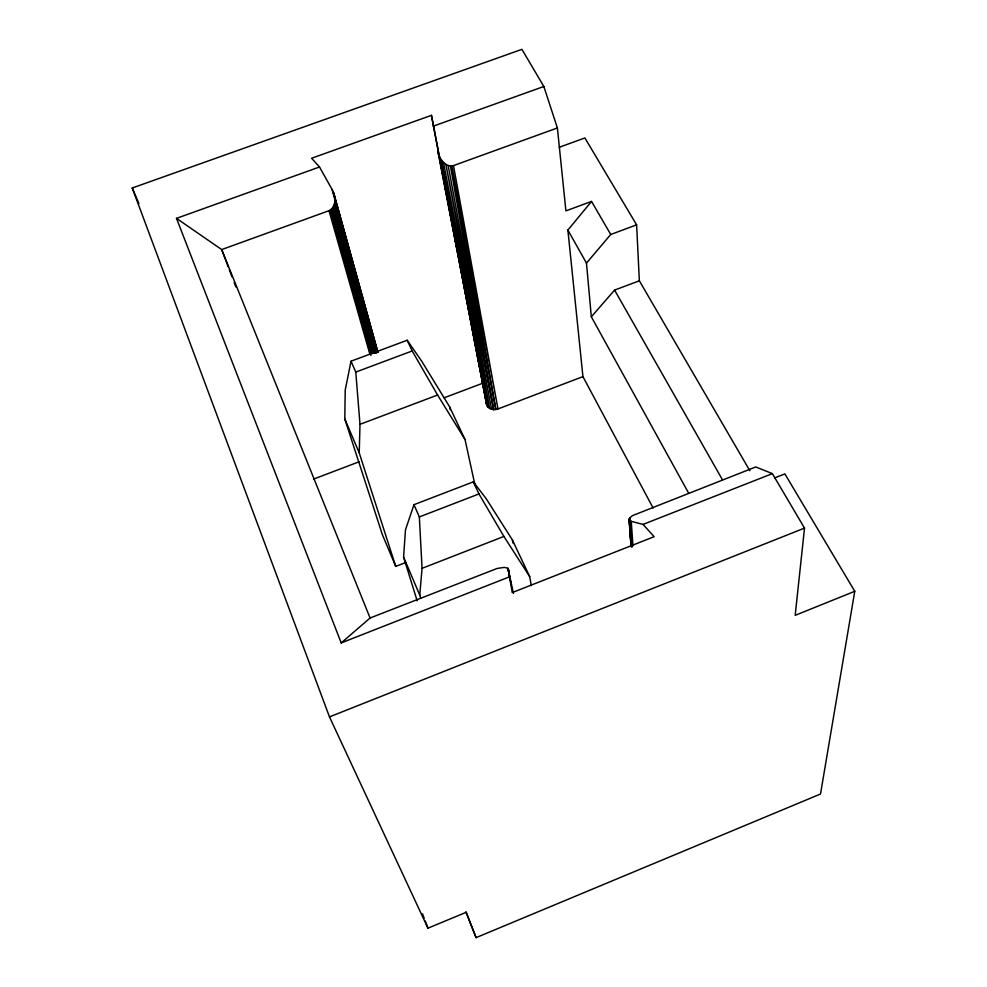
<?xml version="1.0" encoding="UTF-8"?>
<svg xmlns="http://www.w3.org/2000/svg" width="987" height="987" viewBox="0 0 987 987"><rect width="100%" height="100%" fill="white"/><g stroke="black" fill="none" stroke-linecap="round" stroke-linejoin="round"><path stroke-width="1.48" d="M405.669 562.541L395.738 566.402L382.376 534.67L344.796 418.969L345.216 390.05L351.014 361.205L407.187 340.244L421.782 361.328L449.566 406.755L465.025 439.511L475.092 485.567M395.738 566.402L359.231 452.885L359.996 424.336L355.776 372.074L351.014 361.205M417.143 600.787L403.597 557.137L405.472 529.859L413.96 504.69L473.316 481.853L486.184 498.669L512.426 540.012L529.649 576.544L531.302 585.599M420.647 598.023L419.759 595.112L422.054 568.339L419.339 516.941L413.96 504.69M630.977 545.774L629.126 519.742L629.743 517.904L632.531 515.609L755.746 466.95L772.365 473.637L804.516 528.107L795.189 615.333L854.767 591.299L784.875 473.908L774.894 477.819M854.767 591.299L820.505 794.017L476.079 937.65L465.889 911.84M319.517 167L176.488 218.349L221.693 249.575L329.004 210.7C336.863 206.999 335.728 195.833 332.051 189.43L319.517 167L311.596 158.265L431.442 115.331L438.709 153.17M653.123 508.021L582.935 376.627L567.883 230.07L591.534 201.434L610.731 234.474L586.475 263.097L591.324 316.79L688.753 493.34M591.324 316.79L614.593 290.092L639.354 280.801L636.615 224.863L584.884 137.958L559.173 147.31M176.488 218.349L341.194 642.919L370.076 618.01L497.09 568.463L504.221 567.389L507.898 568.228L513.487 593.434M591.534 201.434L565.909 210.873L557.396 127.965L543.837 86.486L521.913 49.35L132.233 187.999L329.485 716.907L427.951 928.175L466.209 912.296L476.079 937.65M329.485 716.907L804.516 528.107M341.194 642.919L509.563 576.815L508.65 569.413M629.126 519.742L631.248 521.333L643.043 524.405L772.365 473.637M422.054 568.339L503.901 536.447L529.649 576.544M419.339 516.941L478.954 493.932L503.901 536.447M313.545 479.114L359.305 461.706M582.935 376.627L497.966 408.951C493.747 410.654 487.566 409.136 486.505 404.214L431.442 115.331M359.996 424.336L437.586 395.022L465.025 439.511M444.051 397.847L482.877 383.166L486.505 404.214M355.776 372.074L412.196 350.965L437.586 395.022M610.731 234.474L636.615 224.863M453.477 165.606L497.966 408.951L451.861 166.001L495.844 409.506L450.454 166.013L493.673 409.63L445.914 164.41L491.575 409.284L443.471 162.436L489.688 408.495L441.14 159.549L488.158 407.347L439.203 155.934L487.072 405.879L437.833 151.27C439.092 158.364 445.149 167.765 453.477 165.606L557.396 127.965M433.281 126.163L543.837 86.486M643.043 524.405L654.159 536.694L512.241 592.582L509.563 576.815M639.354 280.801L749.849 470.725M614.593 290.092L722.472 479.83M567.883 230.07L586.475 263.097M407.187 340.244L412.196 350.965M473.316 481.853L478.954 493.932M132.233 187.999L138.908 203.569M344.796 418.969L359.231 452.885M403.597 557.137L419.759 595.112M370.076 618.01L221.693 249.575L228.219 266.811M229.305 269.673L232.019 276.853M234.203 282.603L235.831 286.909M422.51 913.851L424.139 918.144M425.224 921.007L427.951 928.175M375.43 353.235L333.458 206.542L374.418 353.309M371.704 353.395L330.534 209.935L370.927 355.48M373.913 353.309L332.545 207.998L372.654 353.223M329.004 210.7L369.915 354.296M377.231 351.236L334.877 200.275L376.874 351.446M376.479 351.323L334.642 202.915L376.195 352.988M334.186 204.778L375.862 353.124M331.657 209.022L372.309 353.617M377.91 352.334L333.162 191.663L377.441 352.088M333.927 193.76L377.898 352.507M332.051 189.43L335.346 201.274M336.172 204.247L337.406 208.689M338.233 211.65L340.293 219.052M341.12 222.013L342.353 226.455M343.18 229.416L345.228 236.818M346.055 239.779L347.288 244.233M348.115 247.194L350.175 254.597M351.002 257.558L352.236 261.999M353.062 264.96L355.11 272.363M355.937 275.324L360.058 290.141M360.884 293.102L364.993 307.907M365.819 310.868L369.94 325.685M370.767 328.646L374.875 343.451M375.702 346.412L377.355 352.334M449.566 406.755L450.245 409.728M511.291 584.847L507.898 568.228L510.304 580.294M512.426 540.012L512.993 542.998M440.165 160.733L441.621 168.296M442.201 171.319L444.52 183.422M445.1 186.457L446.556 194.02M447.136 197.042L449.455 209.145M450.047 212.18L451.491 219.743M452.071 222.766L454.402 234.869M454.982 237.904L456.438 245.467M457.018 248.49L459.337 260.593M459.917 263.628L464.285 286.316M464.865 289.351L469.22 312.04M469.8 315.075L482.001 378.626M448.16 165.508L493.673 409.63M632.173 546.995L630.261 520.988L631.939 545.601M630.952 534.781L631.174 537.853M631.47 546.576L629.62 520.568L631.421 546.687M631.174 546.403L629.212 518.817L631.162 546.502M631.248 521.333L632.938 545.774M630.878 534.707L631.199 539.297M630.175 524.035L629.743 517.904L630.15 524.011"/></g></svg>
